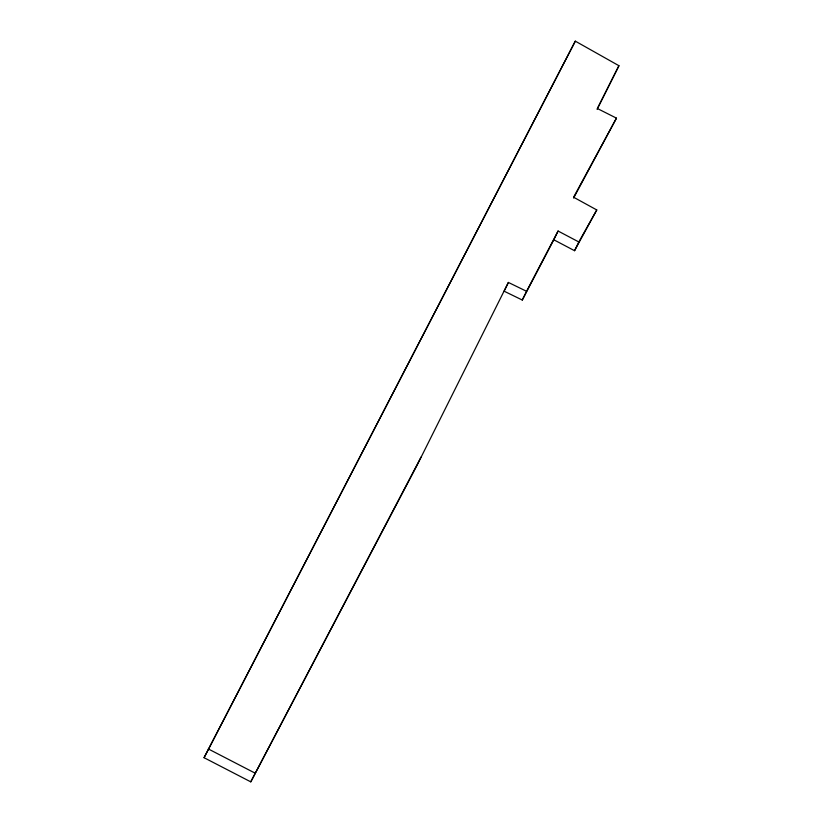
<?xml version="1.0" encoding="UTF-8"?>
<svg xmlns="http://www.w3.org/2000/svg" width="823" height="823" viewBox="0 0 823 823"><rect width="100%" height="100%" fill="white"/><g stroke="black" fill="none" stroke-linecap="round" stroke-linejoin="round"><path stroke-width="1.23" d="M558.076 231.026L553.817 239.781L574.557 250.706L578.816 241.962L558.076 231.026L526.555 291.291L508.388 282.443L416.808 465.777L250.768 781.85L204.063 757.705L575.308 41.15L618.937 65.717L597.076 109.387M575.308 41.15L204.063 757.705M250.768 781.85L421.078 457.032M508.388 282.443L504.118 291.188L522.286 300.035L553.817 239.781M522.286 300.035L526.555 291.291M618.937 65.717L597.375 108.523L616.468 118.142L573.61 198.065M616.468 118.142L573.59 197.232L596.778 209.947L574.557 250.706M578.816 241.962L596.778 209.947M208.332 748.951L255.037 773.106"/></g></svg>
